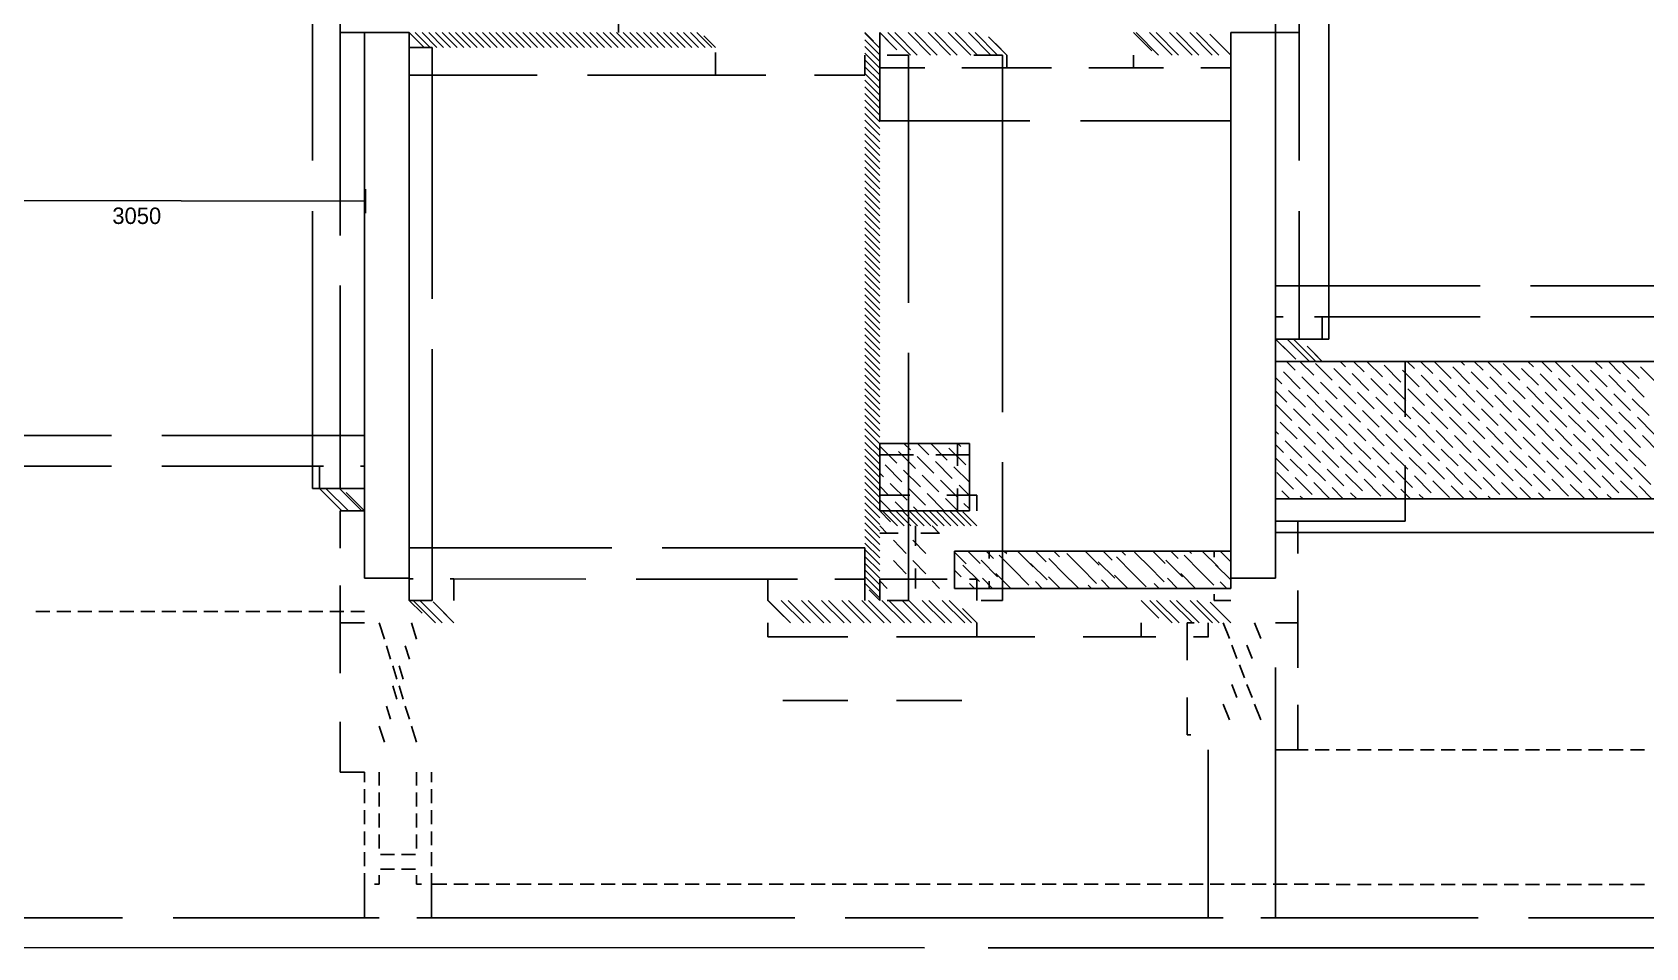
# Model space of a CAD drawing. Header units: metres. Extents: x -20.8 to 16.7, y -14.9 to 14.7.
# Drawn here: x -7.83 to 2.97, y -14.94 to -8.81 of the extents above; entities that cross this region are included whole.
import ezdxf
from ezdxf.enums import TextEntityAlignment as Align

# ---------------------------------------------------------------- set-up
doc = ezdxf.new("R2010")
doc.units = ezdxf.units.M
for name, color, linetype in [('CAD_DIM_TEXT', 3, 'Continuous'), ('CAD_DIM_WALL_TO_WALL', 1, 'Continuous'), ('CAD_PLAN_WALLS', 8, 'Continuous')]:
    doc.layers.add(name, color=color, linetype=linetype)

msp = doc.modelspace()

# ---------------------------------------------------------------- linework, layer by layer
at = {"layer": 'CAD_DIM_WALL_TO_WALL'}
for p, q in [((-5.603, -9.94), (-8.666, -9.936)), ((-5.603, -9.86), (-5.603, -10.02))]:
    msp.add_line(p, q, dxfattribs=at)
at = {"layer": 'CAD_PLAN_WALLS'}
for p, q in [((0.648, -7.255), (0.648, -8.812)), ((-5.958, -7.812), (-5.958, -9.667)), ((-3.91, -7.97), (-3.91, -8.812)), ((0.491, -7.97), (0.491, -8.812)), ((0.846, -8.28), (0.846, -10.863)), ((-5.772, -8.474), (-5.772, -8.812)), ((-5.772, -8.812), (-5.611, -8.812)), ((-5.772, -8.812), (-5.772, -10.17)), ((-5.772, -8.812), (-5.611, -8.812)), ((-5.611, -8.812), (-5.311, -8.812)), ((-5.611, -12.463), (-5.611, -8.812)), ((-5.311, -8.812), (-5.26, -8.863)), ((-5.311, -8.812), (-5.215, -8.908)), ((-5.311, -8.812), (-5.311, -12.463)), ((-5.27, -8.812), (-5.17, -8.912)), ((-5.225, -8.812), (-5.125, -8.912)), ((-5.18, -8.812), (-5.08, -8.912)), ((-5.135, -8.812), (-5.035, -8.912)), ((-5.09, -8.812), (-4.99, -8.912)), ((-5.045, -8.812), (-4.945, -8.912)), ((-5, -8.812), (-4.9, -8.912)), ((-4.955, -8.812), (-4.855, -8.912)), ((-4.911, -8.812), (-4.811, -8.912)), ((-4.866, -8.812), (-4.766, -8.912)), ((-4.821, -8.812), (-4.721, -8.912)), ((-4.776, -8.812), (-4.676, -8.912)), ((-4.731, -8.812), (-4.631, -8.912)), ((-4.686, -8.812), (-4.586, -8.912)), ((-4.641, -8.812), (-4.541, -8.912)), ((-4.596, -8.812), (-4.496, -8.912)), ((-4.551, -8.812), (-4.451, -8.912)), ((-4.506, -8.812), (-4.406, -8.912)), ((-4.461, -8.812), (-4.361, -8.912)), ((-4.417, -8.812), (-4.316, -8.912)), ((-4.372, -8.812), (-4.272, -8.912)), ((-4.327, -8.812), (-4.227, -8.912)), ((-4.282, -8.812), (-4.182, -8.912)), ((-4.237, -8.812), (-4.137, -8.912)), ((-4.192, -8.812), (-4.092, -8.912)), ((-4.147, -8.812), (-4.047, -8.912)), ((-4.102, -8.812), (-4.002, -8.912)), ((-4.057, -8.812), (-3.957, -8.912)), ((-4.012, -8.812), (-3.912, -8.912)), ((-3.967, -8.812), (-3.867, -8.912)), ((-3.922, -8.812), (-3.822, -8.912)), ((-3.878, -8.812), (-3.778, -8.912)), ((-3.833, -8.812), (-3.733, -8.912)), ((-3.788, -8.812), (-3.688, -8.912)), ((-3.743, -8.812), (-3.643, -8.912)), ((-3.698, -8.812), (-3.598, -8.912)), ((-3.653, -8.812), (-3.553, -8.912)), ((-3.608, -8.812), (-3.508, -8.912)), ((-3.563, -8.812), (-3.463, -8.912)), ((-3.518, -8.812), (-3.418, -8.912)), ((-3.473, -8.812), (-3.373, -8.912)), ((-3.428, -8.812), (-3.328, -8.912)), ((-3.384, -8.812), (-3.284, -8.912)), ((-3.339, -8.834), (-3.26, -8.912)), ((-2.26, -8.812), (-2.202, -8.87)), ((-2.26, -8.815), (-2.16, -8.915)), ((-2.16, -8.812), (-2.09, -8.882)), ((-2.16, -8.812), (-2.045, -8.927)), ((-2.16, -8.812), (-2.16, -8.962)), ((-2.105, -8.812), (-1.955, -8.962)), ((-2.06, -8.812), (-1.91, -8.962)), ((-1.97, -8.812), (-1.82, -8.962)), ((-1.925, -8.812), (-1.775, -8.962)), ((-1.836, -8.812), (-1.686, -8.962)), ((-1.791, -8.812), (-1.641, -8.962)), ((-1.701, -8.812), (-1.551, -8.962)), ((-1.656, -8.812), (-1.506, -8.962)), ((-1.566, -8.812), (-1.416, -8.962)), ((-1.521, -8.812), (-1.371, -8.962)), ((-1.431, -8.841), (-1.31, -8.962)), ((-0.46, -8.812), (-0.338, -8.934)), ((-0.46, -8.812), (-0.428, -8.844)), ((-0.443, -8.812), (-0.293, -8.962)), ((-0.353, -8.812), (-0.203, -8.962)), ((-0.309, -8.812), (-0.159, -8.962)), ((-0.219, -8.812), (-0.069, -8.962)), ((-0.174, -8.812), (-0.024, -8.962)), ((-0.084, -8.812), (0.066, -8.962)), ((-0.039, -8.812), (0.111, -8.962)), ((0.051, -8.822), (0.191, -8.962)), ((0.191, -8.812), (0.491, -8.812)), ((0.19, -12.463), (0.191, -8.812)), ((0.491, -8.812), (0.648, -8.812)), ((0.491, -8.812), (0.648, -8.812)), ((0.491, -8.812), (0.491, -12.463)), ((0.648, -8.812), (0.648, -9.669)), ((-5.311, -8.912), (-5.158, -8.912)), ((-5.311, -8.962), (-5.311, -9.097)), ((-5.158, -8.912), (-5.158, -10.595)), ((-3.294, -8.879), (-3.26, -8.912)), ((-3.26, -8.945), (-3.26, -9.097)), ((-3.26, -8.945), (-3.26, -9.097)), ((-2.26, -8.86), (-2.16, -8.96)), ((-2.26, -8.905), (-2.16, -9.005)), ((-2.26, -8.95), (-2.16, -9.05)), ((-2.26, -8.962), (-2.26, -9.097)), ((-2.16, -8.862), (-2.16, -9.047)), ((-2.16, -8.962), (-2.16, -9.403)), ((-2.11, -8.962), (-1.968, -8.962)), ((-1.968, -8.962), (-1.968, -10.62)), ((-1.53, -8.962), (-1.338, -8.962)), ((-1.386, -8.885), (-1.31, -8.962)), ((-1.338, -8.962), (-1.339, -11.352)), ((-1.31, -8.962), (-1.31, -9.047)), ((-1.31, -8.962), (-1.31, -9.047)), ((-0.46, -8.962), (-0.46, -9.047)), ((-0.46, -8.962), (-0.46, -9.047)), ((0.096, -8.867), (0.191, -8.962)), ((0.191, -8.962), (0.191, -9.047)), ((0.191, -8.962), (0.191, -9.403)), ((-2.26, -8.995), (-2.16, -9.095)), ((-2.26, -9.04), (-2.16, -9.14)), ((-2.16, -9.047), (-1.859, -9.047)), ((-1.611, -9.047), (-1.31, -9.047)), ((-1.31, -9.047), (-1.009, -9.047)), ((-0.76, -9.047), (-0.46, -9.047)), ((-0.46, -9.047), (-0.259, -9.047)), ((-0.01, -9.047), (0.191, -9.047)), ((-5.311, -9.097), (-4.454, -9.097)), ((-4.117, -9.097), (-3.26, -9.097)), ((-3.26, -9.097), (-2.923, -9.097)), ((-2.597, -9.097), (-2.26, -9.097)), ((-2.26, -9.085), (-2.16, -9.185)), ((-2.26, -9.13), (-2.16, -9.23)), ((-2.26, -9.175), (-2.16, -9.275)), ((-2.26, -9.219), (-2.16, -9.319)), ((-2.26, -9.264), (-2.16, -9.364)), ((-2.26, -9.309), (-2.16, -9.409)), ((-2.26, -9.354), (-2.16, -9.454)), ((-2.26, -9.399), (-2.16, -9.499)), ((-2.26, -9.444), (-2.16, -9.544)), ((-2.26, -9.489), (-2.16, -9.589)), ((-2.16, -9.403), (-1.154, -9.403)), ((-0.816, -9.403), (0.191, -9.403)), ((-2.26, -9.534), (-2.16, -9.634)), ((-2.26, -9.579), (-2.16, -9.679)), ((-2.26, -9.624), (-2.16, -9.724)), ((-2.26, -9.669), (-2.16, -9.769)), ((-2.26, -9.713), (-2.16, -9.814)), ((-2.26, -9.758), (-2.16, -9.858)), ((-2.26, -9.803), (-2.16, -9.903)), ((-2.26, -9.848), (-2.16, -9.948)), ((-2.26, -9.893), (-2.16, -9.993)), ((-2.26, -9.938), (-2.16, -10.038)), ((-5.958, -10.007), (-5.958, -11.863)), ((-2.26, -9.983), (-2.16, -10.083)), ((-2.26, -10.028), (-2.16, -10.128)), ((0.648, -10.006), (0.648, -10.863)), ((-2.26, -10.073), (-2.16, -10.173)), ((-2.26, -10.118), (-2.16, -10.218)), ((-2.26, -10.163), (-2.16, -10.263)), ((-2.26, -10.208), (-2.16, -10.308)), ((-2.26, -10.252), (-2.16, -10.352)), ((-2.26, -10.297), (-2.16, -10.397)), ((-2.26, -10.342), (-2.16, -10.442)), ((-2.26, -10.387), (-2.16, -10.487)), ((-2.26, -10.432), (-2.16, -10.532)), ((-2.26, -10.477), (-2.16, -10.577)), ((-5.772, -10.505), (-5.772, -11.863)), ((-2.26, -10.522), (-2.16, -10.622)), ((-2.26, -10.567), (-2.16, -10.667)), ((0.491, -10.508), (0.491, -10.863)), ((0.491, -10.508), (1.86, -10.508)), ((2.197, -10.508), (3.566, -10.508)), ((-2.26, -10.612), (-2.16, -10.712)), ((-2.26, -10.657), (-2.16, -10.757)), ((-2.26, -10.702), (-2.16, -10.802)), ((-2.26, -10.746), (-2.16, -10.846)), ((-2.26, -10.791), (-2.16, -10.891)), ((0.491, -10.715), (0.491, -10.863)), ((0.491, -10.715), (0.542, -10.715)), ((0.751, -10.715), (0.803, -10.715)), ((0.803, -10.715), (0.803, -10.863)), ((0.803, -10.715), (1.86, -10.715)), ((0.803, -10.715), (0.803, -10.863)), ((2.197, -10.715), (3.254, -10.715)), ((-2.26, -10.836), (-2.16, -10.936)), ((-2.26, -10.881), (-2.16, -10.981)), ((0.491, -10.863), (0.648, -10.863)), ((0.491, -10.863), (0.846, -10.863)), ((0.491, -10.863), (0.627, -10.999)), ((0.491, -10.863), (0.582, -10.954)), ((0.567, -10.863), (0.717, -11.013)), ((0.611, -10.863), (0.761, -11.013)), ((0.701, -10.911), (0.803, -11.013)), ((-5.158, -10.93), (-5.158, -12.613)), ((-2.26, -10.926), (-2.16, -11.026)), ((-2.26, -10.971), (-2.16, -11.071)), ((-2.26, -11.016), (-2.16, -11.116)), ((-1.968, -10.955), (-1.968, -12.613)), ((0.491, -11.013), (1.358, -11.013)), ((0.491, -11.013), (3.541, -11.013)), ((0.491, -11.933), (0.491, -11.013)), ((0.563, -11.013), (0.622, -11.072)), ((0.653, -11.013), (0.746, -11.106)), ((0.746, -10.956), (0.803, -11.013)), ((0.922, -11.013), (0.959, -11.05)), ((1.012, -11.013), (1.083, -11.083)), ((1.102, -11.013), (1.206, -11.117)), ((1.358, -11.013), (1.358, -11.385)), ((1.371, -11.013), (1.42, -11.061)), ((1.461, -11.013), (1.543, -11.094)), ((1.554, -11.016), (1.667, -11.128)), ((1.731, -11.013), (1.756, -11.038)), ((1.821, -11.013), (1.88, -11.072)), ((1.91, -11.013), (2.003, -11.106)), ((2.18, -11.013), (2.217, -11.05)), ((2.27, -11.013), (2.34, -11.083)), ((2.36, -11.013), (2.464, -11.117)), ((2.629, -11.013), (2.677, -11.061)), ((2.719, -11.013), (2.801, -11.095)), ((2.812, -11.016), (2.924, -11.128)), ((-2.26, -11.061), (-2.16, -11.161)), ((-2.26, -11.106), (-2.16, -11.206)), ((0.491, -11.12), (0.533, -11.162)), ((0.544, -11.083), (0.656, -11.196)), ((0.667, -11.117), (0.78, -11.229)), ((0.757, -11.027), (0.869, -11.139)), ((0.881, -11.061), (0.993, -11.173)), ((1.004, -11.094), (1.116, -11.207)), ((1.218, -11.038), (1.33, -11.151)), ((1.341, -11.072), (1.453, -11.184)), ((1.465, -11.106), (1.577, -11.218)), ((1.678, -11.05), (1.79, -11.162)), ((1.801, -11.083), (1.914, -11.196)), ((1.925, -11.117), (2.037, -11.229)), ((2.015, -11.027), (2.127, -11.139)), ((2.138, -11.061), (2.25, -11.173)), ((2.262, -11.095), (2.374, -11.207)), ((2.475, -11.038), (2.587, -11.151)), ((2.599, -11.072), (2.711, -11.184)), ((2.722, -11.106), (2.834, -11.218)), ((2.935, -11.05), (3.048, -11.162)), ((-2.26, -11.151), (-2.16, -11.251)), ((-2.26, -11.196), (-2.16, -11.296)), ((0.491, -11.21), (0.566, -11.285)), ((0.578, -11.207), (0.69, -11.319)), ((0.791, -11.151), (0.903, -11.263)), ((0.914, -11.184), (1.027, -11.297)), ((1.038, -11.218), (1.15, -11.33)), ((1.128, -11.128), (1.24, -11.24)), ((1.251, -11.162), (1.363, -11.274)), ((1.375, -11.196), (1.487, -11.308)), ((1.498, -11.229), (1.61, -11.342)), ((1.588, -11.139), (1.7, -11.252)), ((1.712, -11.173), (1.824, -11.285)), ((1.835, -11.207), (1.947, -11.319)), ((2.048, -11.151), (2.161, -11.263)), ((2.172, -11.184), (2.284, -11.297)), ((2.295, -11.218), (2.408, -11.33)), ((2.385, -11.128), (2.497, -11.24)), ((2.509, -11.162), (2.621, -11.274)), ((2.632, -11.196), (2.744, -11.308)), ((2.756, -11.229), (2.868, -11.342)), ((2.846, -11.139), (2.958, -11.252)), ((-2.26, -11.24), (-2.16, -11.34)), ((-2.26, -11.285), (-2.16, -11.385)), ((-2.26, -11.33), (-2.16, -11.43)), ((0.491, -11.299), (0.6, -11.409)), ((0.611, -11.33), (0.723, -11.443)), ((0.701, -11.24), (0.813, -11.353)), ((0.825, -11.274), (0.937, -11.386)), ((0.948, -11.308), (1.06, -11.42)), ((1.072, -11.341), (1.184, -11.454)), ((1.161, -11.252), (1.274, -11.364)), ((1.285, -11.285), (1.397, -11.398)), ((1.408, -11.319), (1.521, -11.431)), ((1.622, -11.263), (1.734, -11.375)), ((1.745, -11.297), (1.857, -11.409)), ((1.869, -11.33), (1.981, -11.443)), ((1.959, -11.24), (2.071, -11.353)), ((2.082, -11.274), (2.194, -11.386)), ((2.206, -11.308), (2.318, -11.42)), ((2.329, -11.342), (2.441, -11.454)), ((2.419, -11.252), (2.531, -11.364)), ((2.542, -11.285), (2.655, -11.398)), ((2.666, -11.319), (2.778, -11.431)), ((2.879, -11.263), (2.991, -11.375)), ((-2.26, -11.375), (-2.16, -11.475)), ((-2.26, -11.42), (-2.16, -11.52)), ((0.521, -11.42), (0.634, -11.532)), ((0.735, -11.364), (0.847, -11.476)), ((0.858, -11.398), (0.97, -11.51)), ((0.982, -11.431), (1.094, -11.544)), ((1.195, -11.375), (1.307, -11.487)), ((1.319, -11.409), (1.431, -11.521)), ((1.442, -11.443), (1.554, -11.555)), ((1.532, -11.353), (1.644, -11.465)), ((1.655, -11.386), (1.768, -11.499)), ((1.779, -11.42), (1.891, -11.532)), ((1.992, -11.364), (2.104, -11.476)), ((2.116, -11.398), (2.228, -11.51)), ((2.239, -11.431), (2.352, -11.544)), ((2.453, -11.375), (2.565, -11.487)), ((2.576, -11.409), (2.688, -11.521)), ((2.7, -11.443), (2.812, -11.555)), ((2.789, -11.353), (2.902, -11.465)), ((2.913, -11.386), (3.025, -11.499)), ((-8.661, -11.508), (-7.304, -11.508)), ((-6.968, -11.508), (-5.611, -11.508)), ((-5.611, -11.508), (-5.611, -11.863)), ((-2.26, -11.465), (-2.16, -11.565)), ((-2.26, -11.51), (-2.16, -11.61)), ((-2.26, -11.555), (-2.16, -11.655)), ((0.491, -11.479), (0.51, -11.499)), ((0.555, -11.544), (0.667, -11.656)), ((0.645, -11.454), (0.757, -11.566)), ((0.768, -11.487), (0.881, -11.6)), ((0.892, -11.521), (1.004, -11.633)), ((1.015, -11.555), (1.128, -11.667)), ((1.105, -11.465), (1.218, -11.577)), ((1.229, -11.499), (1.341, -11.611)), ((1.352, -11.532), (1.465, -11.645)), ((1.566, -11.476), (1.678, -11.589)), ((1.689, -11.51), (1.801, -11.622)), ((1.813, -11.544), (1.925, -11.656)), ((1.902, -11.454), (2.015, -11.566)), ((2.026, -11.487), (2.138, -11.6)), ((2.149, -11.521), (2.262, -11.633)), ((2.273, -11.555), (2.385, -11.667)), ((2.363, -11.465), (2.475, -11.577)), ((2.486, -11.499), (2.599, -11.611)), ((2.61, -11.532), (2.722, -11.645)), ((2.823, -11.476), (2.935, -11.589)), ((2.947, -11.51), (3.059, -11.622)), ((-2.26, -11.6), (-2.16, -11.7)), ((-2.26, -11.645), (-2.16, -11.745)), ((-2.16, -11.563), (-2.16, -11.639)), ((-2.16, -11.563), (-1.56, -11.563)), ((-2.16, -12.013), (-2.16, -11.563)), ((-2.16, -11.639), (-1.935, -11.639)), ((-2.157, -11.583), (-2.045, -11.695)), ((-2.034, -11.617), (-1.921, -11.729)), ((-1.998, -11.563), (-1.955, -11.605)), ((-1.91, -11.65), (-1.798, -11.762)), ((-1.908, -11.563), (-1.831, -11.639)), ((-1.818, -11.563), (-1.708, -11.673)), ((-1.785, -11.639), (-1.56, -11.639)), ((-1.697, -11.594), (-1.584, -11.706)), ((-1.64, -11.563), (-1.56, -11.563)), ((-1.64, -11.563), (-1.64, -11.712)), ((-1.638, -11.563), (-1.618, -11.583)), ((-1.56, -11.563), (-1.56, -11.639)), ((-1.56, -11.563), (-1.56, -12.013)), ((0.491, -11.569), (0.544, -11.622)), ((0.491, -11.659), (0.578, -11.746)), ((0.589, -11.667), (0.701, -11.779)), ((0.679, -11.577), (0.791, -11.69)), ((0.802, -11.611), (0.914, -11.723)), ((0.926, -11.645), (1.038, -11.757)), ((1.139, -11.589), (1.251, -11.701)), ((1.262, -11.622), (1.375, -11.734)), ((1.386, -11.656), (1.498, -11.768)), ((1.476, -11.566), (1.588, -11.678)), ((1.599, -11.6), (1.712, -11.712)), ((1.723, -11.633), (1.835, -11.746)), ((1.846, -11.667), (1.959, -11.779)), ((1.936, -11.577), (2.048, -11.69)), ((2.06, -11.611), (2.172, -11.723)), ((2.183, -11.645), (2.295, -11.757)), ((2.396, -11.589), (2.509, -11.701)), ((2.52, -11.622), (2.632, -11.735)), ((2.643, -11.656), (2.756, -11.768)), ((2.733, -11.566), (2.846, -11.678)), ((2.857, -11.6), (2.969, -11.712)), ((-8.361, -11.715), (-7.305, -11.715)), ((-6.967, -11.715), (-5.911, -11.715)), ((-5.911, -11.715), (-5.911, -11.863)), ((-5.911, -11.715), (-5.911, -11.863)), ((-5.911, -11.715), (-5.885, -11.715)), ((-5.637, -11.715), (-5.611, -11.715)), ((-5.611, -11.715), (-5.611, -11.863)), ((-2.26, -11.69), (-2.16, -11.79)), ((-2.26, -11.734), (-2.16, -11.835)), ((-2.16, -11.76), (-2.135, -11.785)), ((-2.123, -11.706), (-2.011, -11.819)), ((-2, -11.74), (-1.888, -11.852)), ((-1.876, -11.774), (-1.764, -11.886)), ((-1.787, -11.684), (-1.674, -11.796)), ((-1.663, -11.718), (-1.56, -11.821)), ((-1.339, -11.687), (-1.339, -12.613)), ((0.499, -11.757), (0.611, -11.869)), ((0.712, -11.701), (0.825, -11.813)), ((0.836, -11.734), (0.948, -11.847)), ((0.959, -11.768), (1.072, -11.88)), ((1.049, -11.678), (1.161, -11.791)), ((1.173, -11.712), (1.285, -11.824)), ((1.296, -11.746), (1.408, -11.858)), ((1.358, -11.71), (1.358, -12.083)), ((1.509, -11.69), (1.622, -11.802)), ((1.633, -11.723), (1.745, -11.836)), ((1.756, -11.757), (1.869, -11.869)), ((1.97, -11.701), (2.082, -11.813)), ((2.093, -11.734), (2.206, -11.847)), ((2.217, -11.768), (2.329, -11.88)), ((2.307, -11.678), (2.419, -11.791)), ((2.43, -11.712), (2.542, -11.824)), ((2.554, -11.746), (2.666, -11.858)), ((2.767, -11.69), (2.879, -11.802)), ((2.89, -11.723), (3.003, -11.836)), ((-5.958, -11.863), (-5.611, -11.863)), ((-5.911, -11.863), (-5.763, -12.011)), ((-5.911, -11.863), (-5.853, -11.921)), ((-5.868, -11.863), (-5.718, -12.013)), ((-5.778, -11.863), (-5.628, -12.013)), ((-5.772, -11.863), (-5.611, -11.863)), ((-2.26, -11.779), (-2.16, -11.879)), ((-2.26, -11.824), (-2.16, -11.924)), ((-2.26, -11.869), (-2.16, -11.969)), ((-2.16, -11.849), (-2.101, -11.908)), ((-2.09, -11.83), (-1.977, -11.942)), ((-1.966, -11.864), (-1.854, -11.976)), ((-1.753, -11.807), (-1.641, -11.92)), ((-1.64, -11.864), (-1.64, -12.013)), ((-1.629, -11.841), (-1.56, -11.911)), ((0.533, -11.88), (0.585, -11.933)), ((0.622, -11.791), (0.735, -11.903)), ((0.746, -11.824), (0.854, -11.933)), ((0.869, -11.858), (0.944, -11.933)), ((1.083, -11.802), (1.195, -11.914)), ((1.206, -11.836), (1.304, -11.933)), ((1.33, -11.869), (1.393, -11.933)), ((1.42, -11.779), (1.532, -11.892)), ((1.543, -11.813), (1.655, -11.925)), ((1.667, -11.847), (1.753, -11.933)), ((1.79, -11.88), (1.843, -11.933)), ((1.88, -11.791), (1.992, -11.903)), ((2.003, -11.824), (2.112, -11.933)), ((2.127, -11.858), (2.202, -11.933)), ((2.34, -11.802), (2.453, -11.914)), ((2.464, -11.836), (2.561, -11.933)), ((2.587, -11.869), (2.651, -11.933)), ((2.677, -11.779), (2.789, -11.892)), ((2.801, -11.813), (2.913, -11.925)), ((2.924, -11.847), (3.01, -11.933)), ((-5.733, -11.89), (-5.611, -12.013)), ((-5.643, -11.98), (-5.611, -12.013)), ((-2.26, -11.914), (-2.16, -12.014)), ((-2.26, -11.959), (-2.16, -12.059)), ((-2.16, -11.908), (-2.16, -12.013)), ((-2.16, -11.909), (-1.959, -11.909)), ((-2.16, -11.939), (-2.086, -12.013)), ((-2.056, -11.953), (-1.997, -12.013)), ((-1.933, -11.987), (-1.907, -12.013)), ((-1.843, -11.897), (-1.73, -12.01)), ((-1.719, -11.931), (-1.637, -12.013)), ((-1.71, -11.909), (-1.51, -11.909)), ((-1.596, -11.965), (-1.56, -12)), ((-1.51, -11.908), (-1.51, -12.013)), ((3.541, -11.933), (0.491, -11.933)), ((0.656, -11.914), (0.675, -11.933)), ((0.993, -11.892), (1.034, -11.933)), ((1.453, -11.903), (1.483, -11.933)), ((1.914, -11.914), (1.932, -11.933)), ((2.25, -11.892), (2.292, -11.933)), ((2.711, -11.903), (2.741, -11.933)), ((-5.772, -12.013), (-5.611, -12.013)), ((-5.772, -12.013), (-5.772, -12.264)), ((-2.26, -12.004), (-2.16, -12.104)), ((-2.26, -12.049), (-2.16, -12.149)), ((-2.26, -12.094), (-2.16, -12.194)), ((-2.16, -12.013), (-2.132, -12.041)), ((-2.16, -12.013), (-2.087, -12.086)), ((-1.56, -12.013), (-2.16, -12.013)), ((-2.142, -12.013), (-2.042, -12.113)), ((-2.097, -12.013), (-1.997, -12.113)), ((-2.052, -12.013), (-1.952, -12.113)), ((-2.007, -12.013), (-1.907, -12.113)), ((-1.963, -12.013), (-1.863, -12.113)), ((-1.918, -12.013), (-1.818, -12.113)), ((-1.873, -12.013), (-1.773, -12.113)), ((-1.828, -12.013), (-1.728, -12.113)), ((-1.783, -12.013), (-1.683, -12.113)), ((-1.738, -12.013), (-1.638, -12.113)), ((-1.693, -12.013), (-1.593, -12.113)), ((-1.648, -12.013), (-1.548, -12.113)), ((-1.64, -12.013), (-1.56, -12.013)), ((-1.603, -12.019), (-1.51, -12.113)), ((-1.558, -12.064), (-1.51, -12.113)), ((0.491, -12.083), (1.358, -12.083)), ((0.491, -12.083), (0.64, -12.083)), ((0.64, -12.083), (0.64, -12.298)), ((-2.26, -12.139), (-2.16, -12.239)), ((-2.26, -12.184), (-2.16, -12.284)), ((-2.16, -12.113), (-2.111, -12.164)), ((-2.16, -12.163), (-2.036, -12.163)), ((-1.921, -12.113), (-1.921, -12.247)), ((-1.884, -12.163), (-1.76, -12.163)), ((-1.809, -12.113), (-1.76, -12.164)), ((0.491, -12.158), (6.742, -12.158)), ((-5.311, -12.26), (-5.311, -12.613)), ((-5.311, -12.26), (-3.953, -12.26)), ((-3.618, -12.26), (-2.26, -12.26)), ((-2.26, -12.229), (-2.16, -12.329)), ((-2.26, -12.26), (-2.26, -12.613)), ((-2.26, -12.273), (-2.16, -12.373)), ((-2.068, -12.21), (-1.982, -12.3)), ((-1.938, -12.21), (-1.852, -12.3)), ((-1.66, -12.283), (0.19, -12.283)), ((-1.66, -12.533), (-1.66, -12.283)), ((-1.66, -12.289), (-1.581, -12.368)), ((-1.57, -12.283), (-1.487, -12.366)), ((-1.45, -12.283), (-1.428, -12.283)), ((-1.448, -12.283), (-1.398, -12.333)), ((-1.428, -12.283), (-1.428, -12.333)), ((-1.36, -12.311), (-1.249, -12.421)), ((-1.327, -12.283), (-1.31, -12.3)), ((-1.238, -12.283), (-1.133, -12.388)), ((-1.117, -12.283), (-1.045, -12.355)), ((-0.995, -12.283), (-0.956, -12.322)), ((-0.907, -12.3), (-0.796, -12.41)), ((-0.785, -12.283), (-0.691, -12.377)), ((-0.664, -12.283), (-0.603, -12.344)), ((-0.542, -12.283), (-0.514, -12.311)), ((-0.454, -12.289), (-0.343, -12.399)), ((-0.332, -12.283), (-0.249, -12.366)), ((-0.21, -12.283), (-0.161, -12.333)), ((-0.122, -12.311), (-0.012, -12.421)), ((-0.089, -12.283), (-0.072, -12.3)), ((0, -12.283), (0.105, -12.388)), ((0.079, -12.283), (0.19, -12.283)), ((0.079, -12.283), (0.079, -12.324)), ((0.121, -12.285), (0.19, -12.355)), ((0.19, -12.283), (0.19, -12.533)), ((-2.26, -12.318), (-2.16, -12.418)), ((-2.26, -12.363), (-2.16, -12.463)), ((-2.26, -12.408), (-2.16, -12.508)), ((-2.068, -12.346), (-1.982, -12.436)), ((-1.938, -12.346), (-1.852, -12.436)), ((-1.921, -12.399), (-1.921, -12.533)), ((-1.66, -12.41), (-1.614, -12.456)), ((-1.603, -12.377), (-1.492, -12.487)), ((-1.481, -12.344), (-1.371, -12.454)), ((-1.271, -12.399), (-1.161, -12.51)), ((-1.15, -12.366), (-1.039, -12.476)), ((-1.028, -12.333), (-0.918, -12.443)), ((-0.94, -12.421), (-0.829, -12.532)), ((-0.818, -12.388), (-0.708, -12.499)), ((-0.697, -12.355), (-0.586, -12.465)), ((-0.575, -12.322), (-0.465, -12.432)), ((-0.487, -12.41), (-0.376, -12.521)), ((-0.365, -12.377), (-0.255, -12.488)), ((-0.244, -12.344), (-0.133, -12.454)), ((-0.034, -12.399), (0.077, -12.51)), ((0.088, -12.374), (0.19, -12.476)), ((-5.772, -12.512), (-5.772, -12.763)), ((-5.311, -12.463), (-5.611, -12.463)), ((-5.311, -12.469), (-5.311, -12.613)), ((-5.311, -12.469), (-5.285, -12.469)), ((-5.037, -12.469), (-5.011, -12.469)), ((-5.011, -12.469), (-5.011, -12.613)), ((-5.011, -12.469), (-4.129, -12.47)), ((-5.011, -12.469), (-5.011, -12.613)), ((-3.792, -12.47), (-2.91, -12.47)), ((-2.91, -12.469), (-2.91, -12.613)), ((-2.91, -12.469), (-2.91, -12.613)), ((-2.91, -12.47), (-2.71, -12.47)), ((-2.461, -12.47), (-2.26, -12.47)), ((-2.26, -12.453), (-2.16, -12.553)), ((-2.26, -12.47), (-2.26, -12.613)), ((-2.26, -12.498), (-2.16, -12.598)), ((-2.16, -12.47), (-2.16, -12.613)), ((-2.16, -12.47), (-1.708, -12.47)), ((-2.16, -12.481), (-2.111, -12.533)), ((-1.809, -12.481), (-1.76, -12.533)), ((-1.56, -12.499), (-1.526, -12.533)), ((-1.558, -12.47), (-1.51, -12.47)), ((-1.51, -12.47), (-1.51, -12.613)), ((-1.471, -12.465), (-1.404, -12.533)), ((-1.428, -12.483), (-1.428, -12.533)), ((-1.383, -12.432), (-1.282, -12.533)), ((-1.118, -12.487), (-1.072, -12.533)), ((-1.029, -12.454), (-0.951, -12.533)), ((-0.764, -12.51), (-0.741, -12.533)), ((-0.676, -12.476), (-0.619, -12.533)), ((-0.587, -12.443), (-0.498, -12.533)), ((-0.322, -12.499), (-0.288, -12.533)), ((-0.234, -12.465), (-0.166, -12.533)), ((-0.145, -12.432), (-0.045, -12.533)), ((0.12, -12.488), (0.165, -12.533)), ((0.491, -12.463), (0.19, -12.463)), ((-5.311, -12.613), (-5.158, -12.613)), ((-5.311, -12.613), (-5.27, -12.654)), ((-5.311, -12.613), (-5.225, -12.699)), ((-5.285, -12.613), (-5.135, -12.763)), ((-5.24, -12.613), (-5.09, -12.763)), ((-5.15, -12.623), (-5.011, -12.763)), ((-2.91, -12.613), (-2.893, -12.63)), ((-2.91, -12.613), (-2.803, -12.72)), ((-2.908, -12.613), (-2.758, -12.763)), ((-2.819, -12.613), (-2.669, -12.763)), ((-2.774, -12.613), (-2.624, -12.763)), ((-2.684, -12.613), (-2.534, -12.763)), ((-2.639, -12.613), (-2.489, -12.763)), ((-2.549, -12.613), (-2.399, -12.763)), ((-2.504, -12.613), (-2.354, -12.763)), ((-2.414, -12.613), (-2.264, -12.763)), ((-2.369, -12.613), (-2.219, -12.763)), ((-2.28, -12.613), (-2.13, -12.763)), ((-2.235, -12.613), (-2.085, -12.763)), ((-2.23, -12.543), (-2.16, -12.613)), ((-2.185, -12.588), (-2.16, -12.613)), ((-2.145, -12.613), (-1.995, -12.763)), ((-2.11, -12.613), (-1.968, -12.613)), ((-2.1, -12.613), (-1.95, -12.763)), ((-2.01, -12.613), (-1.86, -12.763)), ((-1.965, -12.613), (-1.815, -12.763)), ((-1.875, -12.613), (-1.725, -12.763)), ((-1.831, -12.613), (-1.68, -12.763)), ((-1.741, -12.613), (-1.591, -12.763)), ((-1.696, -12.613), (-1.546, -12.763)), ((0.19, -12.533), (-1.66, -12.533)), ((-1.48, -12.613), (-1.338, -12.613)), ((-1.45, -12.533), (-1.428, -12.533)), ((-0.41, -12.613), (-0.336, -12.687)), ((-0.41, -12.613), (-0.291, -12.732)), ((-0.351, -12.613), (-0.201, -12.763)), ((-0.306, -12.613), (-0.156, -12.763)), ((-0.217, -12.613), (-0.066, -12.763)), ((-0.172, -12.613), (-0.022, -12.763)), ((-0.082, -12.613), (0.068, -12.763)), ((-0.037, -12.613), (0.113, -12.763)), ((0.053, -12.625), (0.19, -12.763)), ((0.079, -12.572), (0.079, -12.613)), ((0.079, -12.613), (0.19, -12.613)), ((0.64, -12.547), (0.64, -12.763)), ((-7.811, -12.688), (-7.717, -12.688)), ((-7.671, -12.688), (-7.577, -12.688)), ((-7.53, -12.688), (-7.436, -12.688)), ((-7.389, -12.688), (-7.296, -12.688)), ((-7.249, -12.688), (-7.155, -12.688)), ((-7.108, -12.688), (-7.014, -12.688)), ((-6.967, -12.688), (-6.874, -12.688)), ((-6.827, -12.688), (-6.733, -12.688)), ((-6.686, -12.688), (-6.592, -12.688)), ((-6.545, -12.688), (-6.452, -12.688)), ((-6.405, -12.688), (-6.311, -12.688)), ((-6.264, -12.688), (-6.17, -12.688)), ((-6.123, -12.688), (-6.03, -12.688)), ((-5.983, -12.688), (-5.889, -12.688)), ((-5.842, -12.688), (-5.748, -12.688)), ((-5.701, -12.688), (-5.611, -12.688)), ((-5.106, -12.668), (-5.011, -12.763)), ((-1.606, -12.667), (-1.51, -12.763)), ((-1.561, -12.712), (-1.51, -12.763)), ((0.098, -12.67), (0.19, -12.763)), ((-5.772, -12.763), (-5.611, -12.763)), ((-5.772, -12.763), (-5.611, -12.763)), ((-5.772, -12.763), (-5.772, -13.1)), ((-5.511, -12.763), (-5.477, -12.872)), ((-5.295, -12.763), (-5.261, -12.872)), ((-2.91, -12.763), (-2.91, -12.856)), ((-2.91, -12.856), (-2.373, -12.856)), ((-2.047, -12.856), (-1.51, -12.856)), ((-1.51, -12.763), (-1.51, -12.856)), ((-1.51, -12.763), (-1.51, -12.856)), ((-1.51, -12.856), (-1.122, -12.856)), ((-0.797, -12.856), (-0.41, -12.856)), ((-0.41, -12.763), (-0.41, -12.856)), ((-0.41, -12.763), (-0.41, -12.856)), ((-0.41, -12.856), (-0.311, -12.856)), ((-0.101, -12.763), (-0.055, -12.763)), ((-0.101, -12.763), (-0.101, -13.014)), ((-0.058, -12.856), (0.041, -12.856)), ((0.04, -12.763), (0.04, -12.856)), ((0.14, -12.763), (0.181, -12.869)), ((0.35, -12.763), (0.391, -12.869)), ((0.491, -12.763), (0.64, -12.763)), ((0.491, -12.763), (0.64, -12.763)), ((0.64, -12.763), (0.64, -13.064)), ((-5.463, -12.917), (-5.435, -13.006)), ((-5.337, -12.917), (-5.309, -13.006)), ((0.198, -12.913), (0.232, -13.001)), ((0.299, -12.913), (0.333, -13.001)), ((-5.421, -13.051), (-5.393, -13.141)), ((-5.379, -13.051), (-5.351, -13.141)), ((0.249, -13.044), (0.282, -13.132)), ((0.249, -13.044), (0.282, -13.132)), ((0.491, -13.063), (0.491, -14.738)), ((0.198, -13.176), (0.232, -13.263)), ((0.299, -13.176), (0.333, -13.263)), ((-5.421, -13.185), (-5.393, -13.275)), ((-5.379, -13.185), (-5.351, -13.275)), ((-2.81, -13.284), (-2.373, -13.284)), ((-2.047, -13.284), (-1.61, -13.284)), ((-0.101, -13.262), (-0.101, -13.513)), ((-5.463, -13.32), (-5.435, -13.409)), ((-5.337, -13.32), (-5.309, -13.409)), ((0.14, -13.307), (0.181, -13.413)), ((0.35, -13.307), (0.391, -13.413)), ((0.64, -13.312), (0.64, -13.613)), ((-5.772, -13.426), (-5.772, -13.763)), ((-5.511, -13.454), (-5.477, -13.563)), ((-5.295, -13.454), (-5.261, -13.563)), ((-0.101, -13.513), (-0.076, -13.513)), ((0.04, -13.613), (0.04, -14.738)), ((0.04, -13.613), (0.04, -14.738)), ((0.491, -13.613), (0.491, -14.738)), ((0.491, -13.613), (0.64, -13.613)), ((0.491, -13.613), (0.569, -13.613)), ((0.616, -13.613), (0.709, -13.613)), ((0.756, -13.613), (0.85, -13.613)), ((0.897, -13.613), (0.991, -13.613)), ((1.038, -13.613), (1.131, -13.613)), ((1.178, -13.613), (1.272, -13.613)), ((1.319, -13.613), (1.413, -13.613)), ((1.46, -13.613), (1.553, -13.613)), ((1.6, -13.613), (1.694, -13.613)), ((1.741, -13.613), (1.835, -13.613)), ((1.881, -13.613), (1.975, -13.613)), ((2.022, -13.613), (2.116, -13.613)), ((2.163, -13.613), (2.257, -13.613)), ((2.303, -13.613), (2.397, -13.613)), ((2.444, -13.613), (2.538, -13.613)), ((2.585, -13.613), (2.679, -13.613)), ((2.725, -13.613), (2.819, -13.613)), ((2.866, -13.613), (2.96, -13.613)), ((-5.773, -13.763), (-5.611, -13.763)), ((-5.611, -13.763), (-5.611, -13.83)), ((-5.511, -13.763), (-5.511, -13.852)), ((-5.261, -13.763), (-5.261, -13.852)), ((-5.161, -13.763), (-5.161, -13.83)), ((-5.611, -13.877), (-5.611, -13.971)), ((-5.511, -13.899), (-5.511, -13.993)), ((-5.261, -13.899), (-5.261, -13.993)), ((-5.161, -13.877), (-5.161, -13.971)), ((-5.611, -14.018), (-5.611, -14.112)), ((-5.511, -14.04), (-5.511, -14.134)), ((-5.261, -14.04), (-5.261, -14.134)), ((-5.161, -14.018), (-5.161, -14.112)), ((-5.611, -14.159), (-5.611, -14.252)), ((-5.511, -14.18), (-5.511, -14.274)), ((-5.261, -14.18), (-5.261, -14.274)), ((-5.161, -14.159), (-5.161, -14.252)), ((-5.611, -14.299), (-5.611, -14.393)), ((-5.503, -14.313), (-5.409, -14.313)), ((-5.362, -14.313), (-5.269, -14.313)), ((-5.161, -14.299), (-5.161, -14.393)), ((-5.611, -14.44), (-5.611, -14.513)), ((-5.511, -14.452), (-5.511, -14.513)), ((-5.503, -14.413), (-5.409, -14.413)), ((-5.362, -14.413), (-5.269, -14.413)), ((-5.261, -14.452), (-5.261, -14.513)), ((-5.161, -14.44), (-5.161, -14.513)), ((-5.611, -14.513), (-5.611, -14.738)), ((-5.611, -14.513), (-5.611, -14.738)), ((-5.544, -14.513), (-5.511, -14.513)), ((-5.261, -14.513), (-5.228, -14.513)), ((-5.161, -14.513), (-5.161, -14.738)), ((-5.161, -14.513), (-5.161, -14.738)), ((-5.161, -14.513), (-5.058, -14.513)), ((-5.011, -14.513), (-4.917, -14.513)), ((-4.87, -14.513), (-4.776, -14.513)), ((-4.729, -14.513), (-4.636, -14.513)), ((-4.589, -14.513), (-4.495, -14.513)), ((-4.448, -14.513), (-4.354, -14.513)), ((-4.307, -14.513), (-4.214, -14.513)), ((-4.167, -14.513), (-4.073, -14.513)), ((-4.026, -14.513), (-3.932, -14.513)), ((-3.885, -14.513), (-3.792, -14.513)), ((-3.745, -14.513), (-3.651, -14.513)), ((-3.604, -14.513), (-3.51, -14.513)), ((-3.463, -14.513), (-3.37, -14.513)), ((-3.323, -14.513), (-3.229, -14.513)), ((-3.182, -14.513), (-3.088, -14.513)), ((-3.042, -14.513), (-2.948, -14.513)), ((-2.901, -14.513), (-2.807, -14.513)), ((-2.76, -14.513), (-2.666, -14.513)), ((-2.62, -14.513), (-2.526, -14.513)), ((-2.479, -14.513), (-2.385, -14.513)), ((-2.338, -14.513), (-2.244, -14.513)), ((-2.198, -14.513), (-2.104, -14.513)), ((-2.057, -14.513), (-1.963, -14.513)), ((-1.916, -14.513), (-1.822, -14.513)), ((-1.776, -14.513), (-1.682, -14.513)), ((-1.635, -14.513), (-1.541, -14.513)), ((-1.494, -14.513), (-1.401, -14.513)), ((-1.354, -14.513), (-1.26, -14.513)), ((-1.213, -14.513), (-1.119, -14.513)), ((-1.072, -14.513), (-0.979, -14.513)), ((-0.932, -14.513), (-0.838, -14.513)), ((-0.791, -14.513), (-0.697, -14.513)), ((-0.65, -14.513), (-0.557, -14.513)), ((-0.51, -14.513), (-0.416, -14.513)), ((-0.369, -14.513), (-0.275, -14.513)), ((-0.228, -14.513), (-0.135, -14.513)), ((-0.088, -14.513), (0.006, -14.513)), ((0.053, -14.513), (0.147, -14.513)), ((0.194, -14.513), (0.287, -14.513)), ((0.334, -14.513), (0.428, -14.513)), ((0.475, -14.513), (0.569, -14.513)), ((0.616, -14.513), (0.709, -14.513)), ((0.756, -14.513), (0.85, -14.513)), ((0.897, -14.514), (0.991, -14.514)), ((1.038, -14.514), (1.131, -14.514)), ((1.178, -14.514), (1.272, -14.514)), ((1.319, -14.514), (1.413, -14.514)), ((1.459, -14.514), (1.553, -14.514)), ((1.6, -14.514), (1.694, -14.514)), ((1.741, -14.514), (1.835, -14.514)), ((1.881, -14.514), (1.975, -14.514)), ((2.022, -14.514), (2.116, -14.514)), ((2.163, -14.514), (2.257, -14.514)), ((2.303, -14.514), (2.397, -14.514)), ((2.444, -14.514), (2.538, -14.514)), ((2.585, -14.514), (2.678, -14.514)), ((2.725, -14.514), (2.819, -14.514)), ((2.866, -14.514), (2.96, -14.514)), ((-8.512, -14.738), (-7.23, -14.738)), ((-6.892, -14.738), (-5.611, -14.738)), ((-5.611, -14.738), (-5.512, -14.738)), ((-5.259, -14.738), (-5.161, -14.738)), ((-5.161, -14.738), (-2.728, -14.738)), ((-2.392, -14.738), (0.04, -14.738)), ((0.04, -14.738), (0.139, -14.738)), ((0.392, -14.738), (0.491, -14.738)), ((0.49, -14.738), (1.848, -14.738)), ((2.184, -14.738), (3.541, -14.738)), ((-19.489, -14.937), (-1.86, -14.938)), ((-1.435, -14.938), (16.194, -14.938))]:
    msp.add_line(p, q, dxfattribs=at)

# ---------------------------------------------------------------- texts
at = {"layer": 'CAD_DIM_TEXT'}
msp.add_text('3050', height=0.11, rotation=359.9249, dxfattribs=at).set_placement((-7.135, -10.038), align=Align.MIDDLE_CENTER)

doc.saveas('drawing.dxf')
